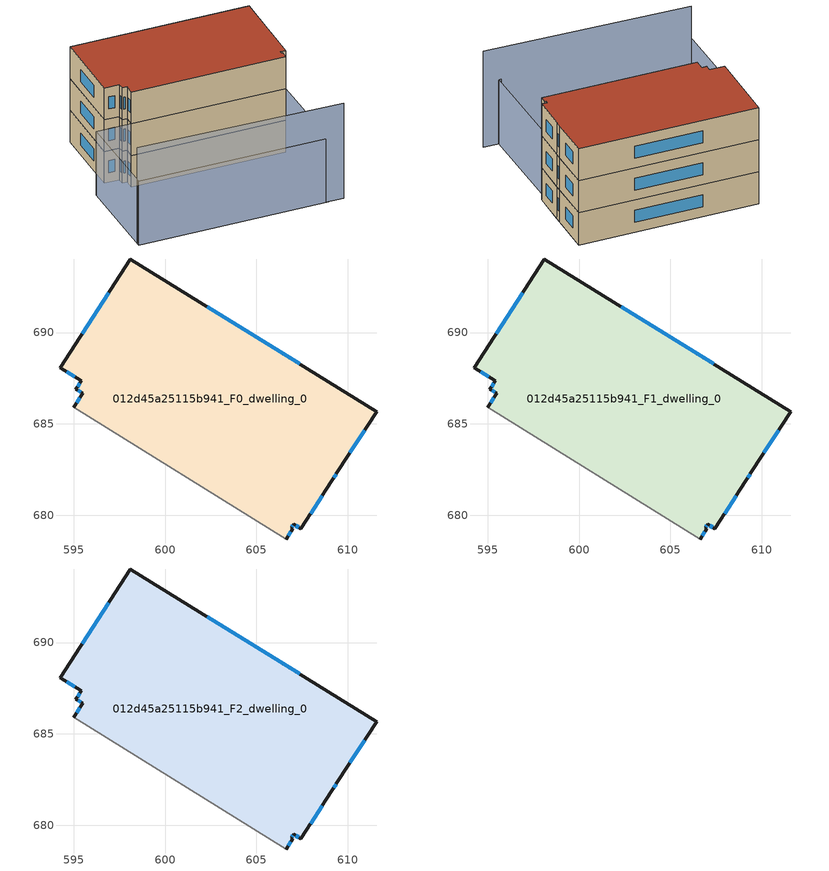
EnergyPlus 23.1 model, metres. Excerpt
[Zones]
012d45a25115b941_F0_dwelling_0
 floor ground (EU_floor_Construction): 611.57,685.68 609.46,682.4 609.14,681.9 607.43,679.26 607.03,679.52 606.9,679.32 606.99,679.26 606.64,678.7 595.01,685.91 595.5,686.67 595.12,686.9 595.41,687.36 594.28,688.08 598.11,694.02 z0
 wall outside (EU_wall_Construction): 606.64,678.7 606.99,679.26 606.9,679.32 607.03,679.52 607.43,679.26 609.14,681.9 609.46,682.4 611.57,685.68 598.11,694.02 594.28,688.08 595.41,687.36 595.12,686.9 595.5,686.67 595.01,685.91 z0:3
 wall adiabatic (EU_wall_Construction): 595.01,685.91 606.64,678.7 z0:3
 window (EU_Window_Construction): 595.35,686.43 595.16,686.15 / 595.24,686.83 595.38,686.74 / 595.32,687.21 595.21,687.04 / 594.63,687.86 595.06,687.58 / 596.91,692.17 595.47,689.94 / 607.38,688.28 602.3,691.42 / 610.12,683.42 610.92,684.66 / 609.24,682.06 609.36,682.25 / 607.96,680.08 608.61,681.08 / 607.16,679.44 607.31,679.34 / 606.94,679.38 606.99,679.45 / 606.75,678.88 606.88,679.09 z0.93:2.07
012d45a25115b941_F1_dwelling_0
 floor to 012d45a25115b941_F0_dwelling_0 (EU_floor_Construction): 611.57,685.68 609.46,682.4 609.14,681.9 607.43,679.26 607.03,679.52 606.9,679.32 606.99,679.26 606.64,678.7 595.01,685.91 595.5,686.67 595.12,686.9 595.41,687.36 594.28,688.08 598.11,694.02 z3
 wall outside (EU_wall_Construction): 606.64,678.7 606.99,679.26 606.9,679.32 607.03,679.52 607.43,679.26 609.14,681.9 609.46,682.4 611.57,685.68 598.11,694.02 594.28,688.08 595.41,687.36 595.12,686.9 595.5,686.67 595.01,685.91 z3:6
 wall adiabatic (EU_wall_Construction): 595.01,685.91 606.64,678.7 z3:6
 window (EU_Window_Construction): 595.35,686.43 595.16,686.15 / 595.24,686.83 595.38,686.74 / 595.32,687.21 595.21,687.04 / 594.63,687.86 595.06,687.58 / 596.91,692.17 595.47,689.94 / 607.38,688.28 602.3,691.42 / 610.12,683.42 610.92,684.66 / 609.24,682.06 609.36,682.25 / 607.96,680.08 608.61,681.08 / 607.16,679.44 607.31,679.34 / 606.94,679.38 606.99,679.45 / 606.75,678.88 606.88,679.09 z3.93:5.07
012d45a25115b941_F2_dwelling_0
 floor to 012d45a25115b941_F1_dwelling_0 (EU_floor_Construction): 611.57,685.68 609.46,682.4 609.14,681.9 607.43,679.26 607.03,679.52 606.9,679.32 606.99,679.26 606.64,678.7 595.01,685.91 595.5,686.67 595.12,686.9 595.41,687.36 594.28,688.08 598.11,694.02 z6
 wall outside (EU_wall_Construction): 606.64,678.7 606.99,679.26 606.9,679.32 607.03,679.52 607.43,679.26 609.14,681.9 609.46,682.4 611.57,685.68 598.11,694.02 594.28,688.08 595.41,687.36 595.12,686.9 595.5,686.67 595.01,685.91 z6:9
 wall adiabatic (EU_wall_Construction): 595.01,685.91 606.64,678.7 z6:9
 window (EU_Window_Construction): 595.35,686.43 595.16,686.15 / 595.24,686.83 595.38,686.74 / 595.32,687.21 595.21,687.04 / 594.63,687.86 595.06,687.58 / 596.91,692.17 595.47,689.94 / 607.38,688.28 602.3,691.42 / 610.12,683.42 610.92,684.66 / 609.24,682.06 609.36,682.25 / 607.96,680.08 608.61,681.08 / 607.16,679.44 607.31,679.34 / 606.94,679.38 606.99,679.45 / 606.75,678.88 606.88,679.09 z6.93:8.07
 roof outside (EU_roof_Construction): 609.14,681.9 609.46,682.4 611.57,685.68 598.11,694.02 594.28,688.08 595.41,687.36 595.12,686.9 595.5,686.67 595.01,685.91 606.64,678.7 606.99,679.26 606.9,679.32 607.03,679.52 607.43,679.26 z9
shading: 588.01,680.56 603.26,670.72 z0:9; 602.14,671.45 587.85,680.31 / 587.85,680.31 592.34,687.56 / 592.34,687.56 606.64,678.7 / 606.64,678.7 602.14,671.45 z0:6
[Building]
EU S2 Campaign: North Axis=0; Terrain=City; Solar Distribution=FullExterior
[Site:Location]
Montreal-Trudeau.Intl.AP: Latitude=45.4667; Longitude=-73.75; Time Zone=-5; Elevation=36
[SizingPeriod:WeatherFileDays]
AnnualSizingPeriod: Begin Month=1; Begin Day of Month=1; End Month=12; End Day of Month=31; Day of Week for Start Day=Monday; Use Weather File Daylight Saving Period=No; Use Weather File Rain and Snow Indicators=No
[MATERIAL]
EU_InternalMass_Material: Roughness=MediumRough; Thickness=0.1; Conductivity=1; Density=1800; Specific Heat=900; Thermal Absorptance=0.9; Solar Absorptance=0.7; Visible Absorptance=0.7
[MATERIAL:NOMASS] Roughness=MediumRough; Thermal Absorptance=0.9; Solar Absorptance=0.7; Visible Absorptance=0.7
Name | Thermal Resistance
EU_wall_NoMass; EU_floor_NoMass | 1.36485
EU_roof_NoMass | 2.55992
[WINDOWMATERIAL:SIMPLEGLAZINGSYSTEM]
EU_Window_SimpleGlazing: UFactor=3.92339; Solar Heat Gain Coefficient=0.8; Visible Transmittance=0.8
[CONSTRUCTION]
EU_wall_Construction: EU_wall_NoMass
EU_roof_Construction: EU_roof_NoMass
EU_floor_Construction: EU_floor_NoMass
EU_Window_Construction: EU_Window_SimpleGlazing
EU_InternalMass_Construction: EU_InternalMass_Material
[ZONE] Type=1; Multiplier=1; Ceiling Height=autocalculate; Floor Area=autocalculate; Part of Total Floor Area=Yes
Name | Volume
012d45a25115b941_F0_dwelling_0 | 397.298
012d45a25115b941_F1_dwelling_0; 012d45a25115b941_F2_dwelling_0 | 397.303
[INTERNALMASS] Construction=EU_InternalMass_Construction; Surface Area=132.433
Name | Zone or ZoneList
012d45a25115b941_F0_dwelling_0_EU_InternalMass | 012d45a25115b941_F0_dwelling_0
012d45a25115b941_F1_dwelling_0_EU_InternalMass | 012d45a25115b941_F1_dwelling_0
012d45a25115b941_F2_dwelling_0_EU_InternalMass | 012d45a25115b941_F2_dwelling_0
[OTHEREQUIPMENT] Fuel Type=Electricity; Design Level Calculation Method=Watts/Area; Power per Zone Floor Area=1; Fraction Latent=0; Fraction Radiant=0; Fraction Lost=0; Carbon Dioxide Generation Rate=0; EndUse Subcategory=EU_Step8_InternalGains
Name | Zone or ZoneList or Space or SpaceList | Schedule
EU_Step8_InternalGain_012d45a25115b941_F0_dwelling_0_f000 | 012d45a25115b941_F0_dwelling_0 | EU_Step8_GainSchedule_012d45a25115b941_F0_dwelling_0_f000
EU_Step8_InternalGain_012d45a25115b941_F1_dwelling_0_f000 | 012d45a25115b941_F1_dwelling_0 | EU_Step8_GainSchedule_012d45a25115b941_F1_dwelling_0_f000
EU_Step8_InternalGain_012d45a25115b941_F2_dwelling_0_f000 | 012d45a25115b941_F2_dwelling_0 | EU_Step8_GainSchedule_012d45a25115b941_F2_dwelling_0_f000
[ZONEVENTILATION:DESIGNFLOWRATE] Schedule=EU_AlwaysOn; Design Flow Rate Calculation Method=AirChanges/Hour; Air Changes per Hour=0.860309; Ventilation Type=Natural; Fan Pressure Rise=0; Fan Total Efficiency=1; Constant Term Coefficient=1; Temperature Term Coefficient=0; Velocity Term Coefficient=0; Velocity Squared Term Coefficient=0; Minimum Indoor Temperature=-100; Maximum Indoor Temperature=100; Delta Temperature=-100; Minimum Outdoor Temperature=-100; Maximum Outdoor Temperature=100; Maximum Wind Speed=40
Name | Zone or ZoneList or Space or SpaceList
EU_ConstantAir_012d45a25115b941_F0_dwelling_0 | 012d45a25115b941_F0_dwelling_0
EU_ConstantAir_012d45a25115b941_F1_dwelling_0 | 012d45a25115b941_F1_dwelling_0
EU_ConstantAir_012d45a25115b941_F2_dwelling_0 | 012d45a25115b941_F2_dwelling_0
[HVACTEMPLATE:THERMOSTAT] Constant Heating Setpoint=20; Constant Cooling Setpoint=50
EU_HeatOnly_012d45a25115b941_F0_dwelling_0; EU_HeatOnly_012d45a25115b941_F1_dwelling_0; EU_HeatOnly_012d45a25115b941_F2_dwelling_0
[HVACTEMPLATE:ZONE:IDEALLOADSAIRSYSTEM] System Availability Schedule=EU_AlwaysOn; Maximum Heating Supply Air Temperature=50; Minimum Cooling Supply Air Temperature=13; Maximum Heating Supply Air Humidity Ratio=0.0156; Minimum Cooling Supply Air Humidity Ratio=0.0077; Heating Limit=NoLimit; Cooling Limit=NoLimit; Heating Availability Schedule=EU_AlwaysOn; Cooling Availability Schedule=EU_CoolingOff; Dehumidification Control Type=ConstantSensibleHeatRatio; Cooling Sensible Heat Ratio=0.7; Dehumidification Setpoint=60; Humidification Control Type=None; Humidification Setpoint=30; Outdoor Air Method=None; Outdoor Air Flow Rate per Person=0.00944; Outdoor Air Flow Rate per Zone Floor Area=0; Outdoor Air Flow Rate per Zone=0; Demand Controlled Ventilation Type=None; Outdoor Air Economizer Type=NoEconomizer; Heat Recovery Type=None; Sensible Heat Recovery Effectiveness=0.7; Latent Heat Recovery Effectiveness=0.65
Name | Template Thermostat
012d45a25115b941_F0_dwelling_0 | EU_HeatOnly_012d45a25115b941_F0_dwelling_0
012d45a25115b941_F1_dwelling_0 | EU_HeatOnly_012d45a25115b941_F1_dwelling_0
012d45a25115b941_F2_dwelling_0 | EU_HeatOnly_012d45a25115b941_F2_dwelling_0
[SIZING:ZONE] Zone Cooling Design Supply Air Temperature Input Method=SupplyAirTemperature; Zone Cooling Design Supply Air Temperature=13; Zone Heating Design Supply Air Temperature Input Method=SupplyAirTemperature; Zone Heating Design Supply Air Temperature=50; Zone Cooling Design Supply Air Humidity Ratio=0.008; Zone Heating Design Supply Air Humidity Ratio=0.008; Cooling Design Air Flow Method=DesignDay; Cooling Design Air Flow Rate=0; Cooling Minimum Air Flow per Zone Floor Area=0.000762; Cooling Minimum Air Flow=0; Cooling Minimum Air Flow Fraction=0.2; Heating Design Air Flow Method=DesignDay; Heating Design Air Flow Rate=0; Heating Maximum Air Flow per Zone Floor Area=0.002032; Heating Maximum Air Flow=0.141576; Heating Maximum Air Flow Fraction=0.3; Account for Dedicated Outdoor Air System=No; Dedicated Outdoor Air System Control Strategy=NeutralSupplyAir; Dedicated Outdoor Air Low Setpoint Temperature for Design=autosize; Dedicated Outdoor Air High Setpoint Temperature for Design=autosize; Zone Load Sizing Method=Sensible Load Only No Latent Load; Zone Latent Cooling Design Supply Air Humidity Ratio Input Method=HumidityRatioDifference; Zone Cooling Design Supply Air Humidity Ratio Difference=0.005; Zone Latent Heating Design Supply Air Humidity Ratio Input Method=HumidityRatioDifference; Zone Humidification Design Supply Air Humidity Ratio Difference=0.005
012d45a25115b941_F0_dwelling_0; 012d45a25115b941_F1_dwelling_0; 012d45a25115b941_F2_dwelling_0
[SCHEDULE:CONSTANT]
Name | Hourly Value
EU_AlwaysOn | 1
EU_CoolingOff | 0
[SCHEDULE:FILE] Column Number=1; Rows to Skip at Top=0; Number of Hours of Data=8760; Column Separator=Comma; Interpolate to Timestep=No; Minutes per Item=60; Adjust Schedule for Daylight Savings=Yes
Name | File
EU_Step8_GainSchedule_012d45a25115b941_F0_dwelling_0_f000 | ../../schedules/012d45a25115b941/012d45a25115b941_F0_dwelling_0_f000_gain.csv
EU_Step8_GainSchedule_012d45a25115b941_F1_dwelling_0_f000 | ../../schedules/012d45a25115b941/012d45a25115b941_F1_dwelling_0_f000_gain.csv
EU_Step8_GainSchedule_012d45a25115b941_F2_dwelling_0_f000 | ../../schedules/012d45a25115b941/012d45a25115b941_F2_dwelling_0_f000_gain.csv
